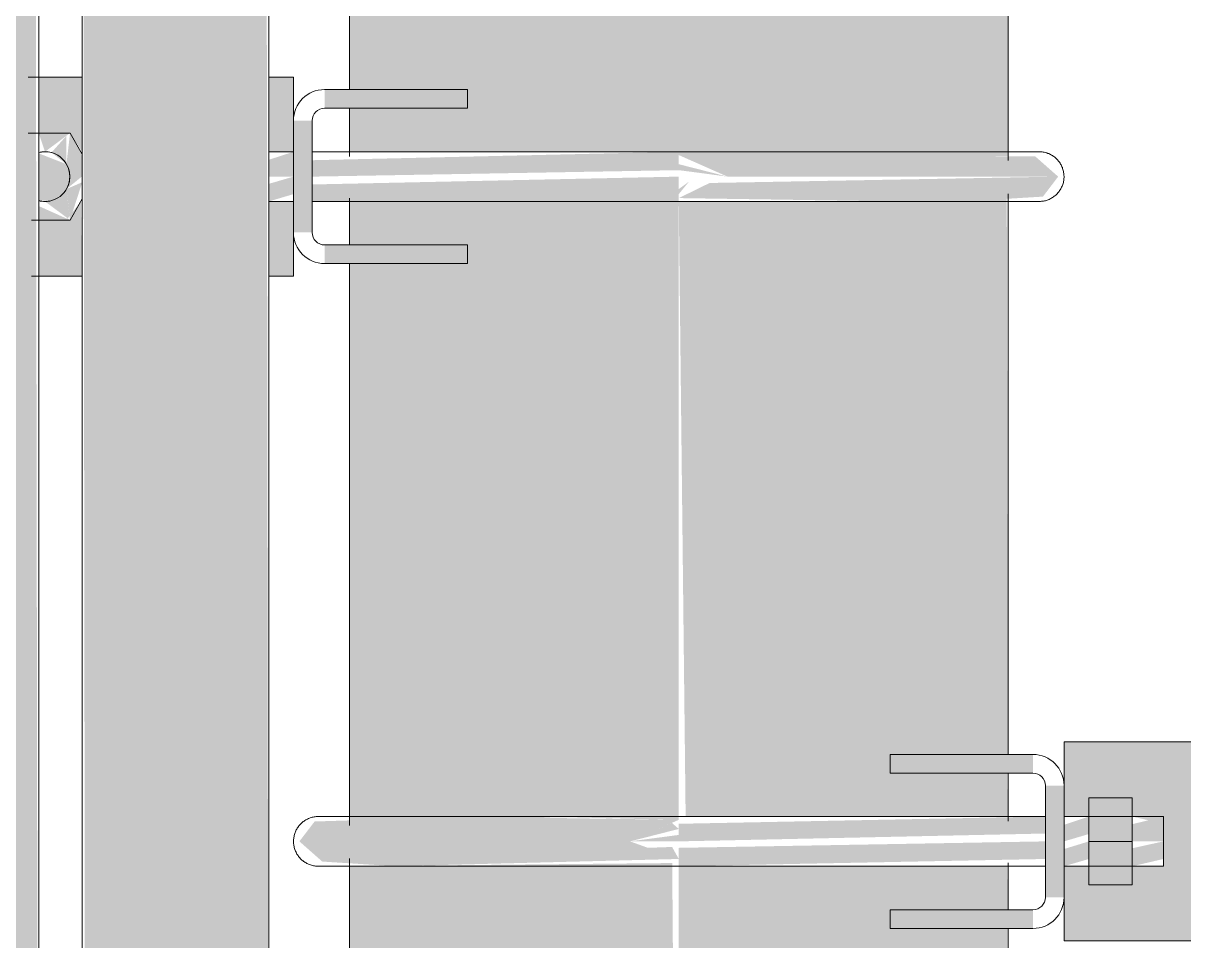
# Model space of a CAD drawing. Header units: inches. Extents: x -54880 to -186, y -132 to 853.
# Drawn here: x -15895.68 to -15884, y 128 to 137.23 of the extents above; entities that cross this region are included whole.
import ezdxf

# ---------------------------------------------------------------- set-up
doc = ezdxf.new("R2010")
doc.units = ezdxf.units.IN
doc.header["$MEASUREMENT"] = 0
doc.layers.add('A-WALL-PATT', color=111, linetype='Continuous', lineweight=9)
doc.layers.add('Q-SPCQ', color=91, linetype='Continuous', lineweight=9)

# ---------------------------------------------------------------- blocks, each defined once
blk = doc.blocks.new('Basketball_Backstop-Performance_Sports_Systems-3103-Ceiling_Hung - 27_-0_ to 27_-11 7_8_-652462-Section 1')
at = {"layer": 'Q-SPCQ'}
h = blk.add_hatch(color=256, dxfattribs=at)
h.paths.add_polyline_path([(22181.678, 116), (22181.658, 119.75), (22178.365, 119.75), (22178.365, 119.312), (22179.053, 119.312), (22179.053, 119.125), (22178.365, 119.125), (22178.365, 116), (22180.82, 116)], flags=0)
h.paths.add_polyline_path([(22179.336, 120.25), (22181.678, 120.25), (22181.612, 128.782), (22178.365, 128.75), (22178.365, 120.875), (22179.053, 120.875), (22179.053, 120.687), (22178.365, 120.687), (22178.365, 120.25), (22179.322, 120.25)], flags=0)
h.paths.add_polyline_path([(22181.678, 129.217), (22181.678, 135.437), (22178.365, 135.437), (22178.365, 135), (22179.053, 135), (22179.053, 134.812), (22178.365, 134.812), (22178.365, 129.205), (22179.336, 129.231), (22180.583, 129.242), (22181.609, 129.218)], flags=0)
h.paths.add_polyline_path([(22181.188, 129), (22181.678, 129.125), (22181.609, 129.186), (22181.334, 129.065)], flags=0)
h.paths.add_polyline_path([(22181.678, 128.823), (22181.611, 128.944), (22181.367, 128.935), (22181.611, 128.847)], flags=0)
h.paths.add_polyline_path([(22179.939, 135.937), (22181.678, 135.937), (22181.678, 152.543), (22180.969, 152.543), (22180.944, 152.633), (22180.944, 161.75), (22178.365, 161.75), (22178.447, 161.312), (22179.053, 161.312), (22179.053, 161.125), (22178.365, 161.125), (22178.365, 136.562), (22179.053, 136.562), (22179.053, 136.375), (22178.365, 136.375), (22178.365, 135.937), (22179.336, 135.937)], flags=0)
h.paths.add_polyline_path([(22178.809, 162.25), (22180.966, 162.25), (22181.678, 187.186), (22181.678, 224.783), (22178.365, 224.75), (22178.446, 162.875), (22179.053, 162.875), (22179.053, 162.687), (22178.365, 162.687), (22178.447, 162.25), (22178.717, 162.25)], flags=0)
h.paths.add_polyline_path([(22181.678, 225.217), (22181.678, 281.375), (22178.365, 281.375), (22178.404, 225.203), (22179.336, 225.231), (22180.583, 225.242), (22181.188, 225.228)], flags=0)
h.paths.add_polyline_path([(22181.188, 225), (22181.678, 225.125), (22181.678, 225.217), (22181.334, 225.065)], flags=0)
h.paths.add_polyline_path([(22181.678, 224.823), (22181.678, 224.935), (22181.534, 224.875)], flags=0)
h = blk.add_hatch(color=256, dxfattribs=at)
h.paths.add_polyline_path([(22181.678, 116), (22184.99, 116), (22184.988, 119.788), (22183.586, 119.752), (22181.678, 119.75), (22181.678, 118.645)], flags=0)
h.paths.add_polyline_path([(22181.678, 120.217), (22184.533, 120.195), (22184.99, 120.208), (22184.982, 128.125), (22184.303, 128.125), (22184.303, 128.312), (22184.99, 128.312), (22184.982, 128.75), (22181.678, 128.75), (22181.678, 120.241)], flags=0)
h.paths.add_polyline_path([(22182.168, 120), (22181.678, 120.125), (22181.699, 120.062), (22181.9, 120.035)], flags=0)
h.paths.add_polyline_path([(22181.678, 119.823), (22181.9, 119.965), (22181.678, 119.875)], flags=0)
h.paths.add_polyline_path([(22181.9, 129.25), (22184.99, 129.25), (22184.981, 129.687), (22184.303, 129.687), (22184.303, 129.875), (22184.99, 129.875), (22184.977, 135.474), (22183.586, 135.44), (22181.678, 135.437), (22181.747, 129.25)], flags=0)
h.paths.add_polyline_path([(22181.678, 135.904), (22184.483, 135.886), (22184.99, 135.895), (22184.959, 161.785), (22183.586, 161.752), (22182.727, 161.77), (22182.463, 152.543), (22181.678, 152.543), (22181.678, 135.929)], flags=0)
h.paths.add_polyline_path([(22182.168, 135.687), (22181.678, 135.812), (22181.678, 135.752), (22181.9, 135.723)], flags=0)
h.paths.add_polyline_path([(22181.678, 135.511), (22181.78, 135.636), (22181.678, 135.562)], flags=0)
h.paths.add_polyline_path([(22184.634, 162.187), (22184.99, 162.208), (22184.917, 224.125), (22184.508, 224.125), (22182.773, 162.242), (22184.601, 162.19)], flags=0)
h.paths.add_polyline_path([(22181.678, 187.186), (22182.751, 224.75), (22181.678, 224.75), (22181.678, 207.731)], flags=0)
h.paths.add_polyline_path([(22184.547, 224.312), (22184.99, 224.312), (22184.916, 224.75), (22184.526, 224.75), (22184.513, 224.312)], flags=0)
h.paths.add_polyline_path([(22184.877, 225.25), (22184.99, 225.25), (22184.915, 225.687), (22184.552, 225.687), (22184.547, 225.25), (22184.659, 225.25)], flags=0)
h.paths.add_polyline_path([(22182.535, 225.25), (22182.765, 225.25), (22184.24, 279.687), (22184.24, 280.937), (22183.812, 280.937), (22183.812, 281.375), (22181.678, 281.375), (22181.678, 225.25), (22182.244, 225.25)], flags=0)
h.paths.add_polyline_path([(22184.915, 225.875), (22184.99, 225.875), (22184.907, 238.104), (22184.636, 225.875), (22184.877, 225.875)], flags=0)
h = blk.add_hatch(color=256, dxfattribs=at)
h.paths.add_polyline_path([(22176.615, 123.063), (22176.615, 147.188), (22175.678, 147.188), (22175.71, 123.063), (22176.593, 123.063)], flags=0)
h.paths.add_polyline_path([(22175.71, 164.313), (22175.678, 164.313), (22175.682, 160.843)], flags=0)
h.paths.add_polyline_path([(22175.817, 160.188), (22176.615, 160.188), (22176.615, 164.313), (22175.71, 164.313), (22175.718, 160.188), (22175.803, 160.188)], flags=0)
h = blk.add_hatch(color=256, dxfattribs=at)
h.paths.add_polyline_path([(22176.638, 123.063), (22177.553, 123.063), (22177.521, 147.188), (22176.615, 147.188), (22176.615, 123.063)], flags=0)
h.paths.add_polyline_path([(22176.836, 160.188), (22177.553, 160.188), (22177.521, 164.313), (22176.615, 164.313), (22176.615, 160.188)], flags=0)
for points in [[(22174.638, 118.688), (22175.115, 118.688), (22175.115, 160.188), (22173.865, 160.188), (22173.865, 154.563), (22175.053, 154.563), (22175.053, 154.313), (22173.865, 154.313), (22173.865, 118.688)], [(22175.148, 118.688), (22175.24, 118.688), (22175.178, 160.188), (22175.115, 160.188), (22175.115, 118.688)], [(22175.368, 135.446), (22175.519, 135.562), (22175.519, 135.812), (22175.24, 135.921), (22175.24, 135.446)], [(22184.601, 135.687), (22185.494, 135.687), (22185.264, 135.89), (22181.678, 135.904), (22182.168, 135.687), (22184.169, 135.687)], [(22184.548, 135.438), (22185.341, 135.486), (22185.494, 135.687), (22181.988, 135.623), (22181.678, 135.471), (22183.785, 135.439)], [(22188.928, 128), (22188.928, 130), (22185.553, 130), (22185.553, 129.25), (22185.803, 129.25), (22185.803, 129.437), (22186.24, 129.437), (22186.24, 129.25), (22186.553, 129.177), (22186.553, 128.75), (22186.24, 128.75), (22186.24, 128.562), (22185.803, 128.562), (22185.803, 128.75), (22185.553, 128.75), (22185.553, 128), (22186.742, 128)], [(22186.24, 129), (22186.24, 129.437), (22185.803, 129.437), (22185.803, 129)], [(22178.807, 128.75), (22181.678, 128.823), (22181.188, 129), (22177.862, 129), (22178.092, 128.797), (22178.754, 128.755)], [(22186.24, 128.562), (22186.24, 129), (22185.803, 129), (22185.803, 128.562)]]:
    blk.add_hatch(color=256, dxfattribs=at).paths.add_polyline_path(points, flags=0)
h = blk.add_hatch(color=256, dxfattribs=at)
h.paths.add_polyline_path([(22175.519, 135.562), (22175.678, 135.691), (22175.678, 135.744), (22175.519, 135.812), (22175.519, 135.687)], flags=0)
h.paths.add_polyline_path([(22175.555, 135.25), (22175.519, 135.562), (22175.303, 135.437), (22175.519, 135.277)], flags=0)
h.paths.add_polyline_path([(22175.24, 134.687), (22175.678, 134.687), (22175.664, 135.437), (22175.519, 135.25), (22175.24, 135.25)], flags=0)
h.paths.add_polyline_path([(22177.803, 134.687), (22177.803, 135.437), (22177.553, 135.437), (22177.553, 134.687)], flags=0)
h.paths.add_polyline_path([(22175.555, 136.125), (22175.678, 135.937), (22175.678, 136.687), (22175.24, 136.687), (22175.24, 136.125), (22175.519, 136.125)], flags=0)
h.paths.add_polyline_path([(22175.519, 135.812), (22175.519, 136.098), (22175.368, 135.929)], flags=0)
h.paths.add_polyline_path([(22177.553, 135.937), (22177.803, 135.937), (22177.803, 136.687), (22177.553, 136.687), (22177.553, 136.125)], flags=0)
h = blk.add_hatch(color=256, dxfattribs=at)
h.paths.add_polyline_path([(22179.053, 134.812), (22179.053, 135), (22178.115, 135), (22178.115, 134.812)], flags=0)
h.paths.add_polyline_path([(22177.803, 135.125), (22177.99, 135.125), (22177.99, 136.25), (22177.803, 136.25)], flags=0)
h.paths.add_polyline_path([(22179.053, 136.375), (22179.053, 136.562), (22178.115, 136.562), (22178.115, 136.375)], flags=0)
h = blk.add_hatch(color=256, dxfattribs=at)
h.paths.add_polyline_path([(22175.24, 135.25), (22175.555, 135.25), (22175.24, 135.391)], flags=0)
h.paths.add_polyline_path([(22175.555, 135.25), (22175.678, 135.631), (22175.519, 135.562), (22175.533, 135.446)], flags=0)
h.paths.add_polyline_path([(22175.555, 136.125), (22175.24, 136.125), (22175.303, 135.937)], flags=0)
h.paths.add_polyline_path([(22175.678, 135.744), (22175.669, 135.929), (22175.555, 136.125), (22175.519, 135.812)], flags=0)
h = blk.add_hatch(color=256, dxfattribs=at)
h.paths.add_polyline_path([(22177.803, 135.687), (22177.803, 135.937), (22177.553, 135.856), (22177.553, 135.687)], flags=0)
h.paths.add_polyline_path([(22177.99, 135.687), (22181.678, 135.752), (22181.678, 135.937), (22177.99, 135.852), (22177.99, 135.736)], flags=0)
h = blk.add_hatch(color=256, dxfattribs=at)
h.paths.add_polyline_path([(22181.678, 135.437), (22181.678, 135.687), (22177.99, 135.608), (22177.99, 135.437)], flags=0)
h.paths.add_polyline_path([(22177.553, 135.437), (22177.803, 135.511), (22177.803, 135.687), (22177.553, 135.614), (22177.553, 135.445)], flags=0)
h = blk.add_hatch(color=256, dxfattribs=at)
h.paths.add_polyline_path([(22185.24, 128.125), (22185.24, 128.312), (22184.303, 128.312), (22184.303, 128.125)], flags=0)
h.paths.add_polyline_path([(22185.365, 128.437), (22185.553, 128.437), (22185.553, 129.562), (22185.365, 129.562)], flags=0)
h.paths.add_polyline_path([(22185.24, 129.687), (22185.24, 129.875), (22184.303, 129.875), (22184.303, 129.687)], flags=0)
h = blk.add_hatch(color=256, dxfattribs=at)
h.paths.add_polyline_path([(22181.678, 129), (22181.678, 129.065), (22181.188, 129)], flags=0)
h.paths.add_polyline_path([(22181.188, 129), (22181.678, 129.217), (22179.57, 129.248), (22178.015, 129.2), (22177.862, 129), (22180.583, 129)], flags=0)
h = blk.add_hatch(color=256, dxfattribs=at)
h.paths.add_polyline_path([(22181.678, 129), (22185.365, 129.079), (22185.365, 129.25), (22181.678, 129.177), (22181.678, 129.065)], flags=0)
h.paths.add_polyline_path([(22186.553, 129), (22186.553, 129.25), (22186.24, 129.173), (22186.24, 129)], flags=0)
h.paths.add_polyline_path([(22185.553, 129), (22185.803, 129.074), (22185.803, 129.25), (22185.553, 129.166), (22185.553, 129.051)], flags=0)
h = blk.add_hatch(color=256, dxfattribs=at)
h.paths.add_polyline_path([(22181.678, 128.75), (22185.365, 128.823), (22185.365, 129), (22181.678, 128.935), (22181.678, 128.759)], flags=0)
h.paths.add_polyline_path([(22185.553, 128.75), (22185.803, 128.823), (22185.803, 129), (22185.553, 128.923), (22185.553, 128.757)], flags=0)
h.paths.add_polyline_path([(22186.24, 128.75), (22186.553, 128.823), (22186.553, 129), (22186.24, 128.931), (22186.24, 128.758)], flags=0)
for p, q in [((22177.553, 118.813), (22177.553, 164.313)), ((22184.99, 135.849), (22184.99, 161.828)), ((22178.365, 161.125), (22178.365, 136.562)), ((22175.24, 123.063), (22175.24, 160.188)), ((22175.678, 147.188), (22175.678, 118.813)), ((22175.134, 136.687), (22175.678, 136.687)), ((22177.553, 136.687), (22177.803, 136.687)), ((22177.803, 136.687), (22177.803, 136.25)), ((22179.053, 136.562), (22178.115, 136.562)), ((22179.166, 136.562), (22179.045, 136.562)), ((22179.053, 136.562), (22179.553, 136.562)), ((22179.553, 136.562), (22179.437, 136.562)), ((22179.553, 136.375), (22179.553, 136.562)), ((22179.553, 136.375), (22179.553, 136.562)), ((22178.115, 136.375), (22179.053, 136.375)), ((22178.365, 136.375), (22178.365, 135.891)), ((22179.045, 136.375), (22179.166, 136.375)), ((22179.553, 136.375), (22179.053, 136.375)), ((22179.437, 136.375), (22179.553, 136.375)), ((22177.803, 136.25), (22177.803, 135.125)), ((22177.99, 135.125), (22177.99, 136.25)), ((22175.555, 136.125), (22175.134, 136.125)), ((22175.678, 135.913), (22175.555, 136.125)), ((22177.803, 135.937), (22177.553, 135.937)), ((22181.678, 135.937), (22177.99, 135.937)), ((22175.555, 135.25), (22175.678, 135.462)), ((22177.553, 135.437), (22177.803, 135.437)), ((22177.99, 135.437), (22181.678, 135.437)), ((22178.365, 135.471), (22178.365, 135)), ((22184.99, 129.875), (22184.99, 135.515)), ((22175.166, 135.25), (22175.555, 135.25)), ((22177.803, 135.125), (22177.803, 134.687)), ((22178.115, 135), (22179.053, 135)), ((22179.166, 135), (22179.045, 135)), ((22179.053, 135), (22179.553, 135)), ((22179.553, 135), (22179.437, 135)), ((22179.553, 134.812), (22179.553, 135)), ((22179.553, 134.812), (22179.553, 135)), ((22179.053, 134.812), (22178.115, 134.812)), ((22178.365, 134.812), (22178.365, 129.161)), ((22179.045, 134.812), (22179.166, 134.812)), ((22179.553, 134.812), (22179.053, 134.812)), ((22179.437, 134.812), (22179.553, 134.812)), ((22175.166, 134.687), (22175.678, 134.687)), ((22177.553, 134.687), (22177.803, 134.687)), ((22185.553, 129.562), (22185.553, 130)), ((22185.553, 130), (22188.928, 130)), ((22183.803, 129.875), (22183.803, 129.687)), ((22183.918, 129.875), (22183.803, 129.875)), ((22183.803, 129.875), (22184.303, 129.875)), ((22183.803, 129.875), (22183.803, 129.687)), ((22184.31, 129.875), (22184.189, 129.875)), ((22185.24, 129.875), (22184.303, 129.875)), ((22184.303, 129.687), (22183.803, 129.687)), ((22183.803, 129.687), (22183.918, 129.687)), ((22184.189, 129.687), (22184.31, 129.687)), ((22184.303, 129.687), (22185.24, 129.687)), ((22184.99, 129.204), (22184.99, 129.687)), ((22185.365, 129.562), (22185.365, 128.437)), ((22185.553, 128.437), (22185.553, 129.562)), ((22185.803, 129), (22185.803, 129.437)), ((22185.803, 129.437), (22186.24, 129.437)), ((22186.24, 129.437), (22186.24, 129)), ((22185.365, 129.25), (22181.678, 129.25)), ((22186.553, 129.25), (22185.553, 129.25)), ((22186.553, 129.25), (22186.553, 129)), ((22185.803, 128.562), (22185.803, 129)), ((22186.24, 129), (22185.803, 129)), ((22186.24, 129), (22186.24, 128.562)), ((22186.553, 129), (22186.553, 128.75)), ((22178.365, 128.828), (22178.365, 120.875)), ((22184.99, 128.312), (22184.99, 128.783)), ((22181.678, 128.75), (22185.365, 128.75)), ((22185.553, 128.75), (22186.553, 128.75)), ((22185.803, 128.562), (22186.24, 128.562)), ((22185.553, 128), (22185.553, 128.437)), ((22183.803, 128.312), (22183.803, 128.125)), ((22183.918, 128.312), (22183.803, 128.312)), ((22183.803, 128.312), (22184.303, 128.312)), ((22183.803, 128.312), (22183.803, 128.125)), ((22184.31, 128.312), (22184.189, 128.312)), ((22184.303, 128.312), (22185.24, 128.312)), ((22184.303, 128.125), (22183.803, 128.125)), ((22183.803, 128.125), (22183.918, 128.125)), ((22184.189, 128.125), (22184.31, 128.125)), ((22185.24, 128.125), (22184.303, 128.125)), ((22184.99, 120.161), (22184.99, 128.125)), ((22188.928, 128), (22185.553, 128))]:
    blk.add_line(p, q, dxfattribs=at)
at = {"layer": 'Q-SPCQ', "flags": 128}
for points in [[(22185.303, 135.937), (22185.3, 135.937), (22185.291, 135.937), (22185.277, 135.937), (22185.257, 135.937), (22185.231, 135.937), (22185.199, 135.937), (22185.162, 135.937), (22185.119, 135.937), (22185.07, 135.937), (22185.017, 135.937), (22184.958, 135.937), (22184.893, 135.937), (22184.824, 135.937), (22184.749, 135.937), (22184.67, 135.937), (22184.585, 135.937), (22184.497, 135.937), (22184.403, 135.937), (22184.305, 135.937), (22184.203, 135.937), (22184.097, 135.937), (22183.987, 135.937), (22183.874, 135.937), (22183.757, 135.937), (22183.636, 135.937), (22183.513, 135.937), (22183.386, 135.937), (22183.257, 135.937), (22183.125, 135.937), (22182.991, 135.937), (22182.855, 135.937), (22182.717, 135.937), (22182.577, 135.937), (22182.436, 135.937), (22182.294, 135.937), (22182.151, 135.937), (22182.006, 135.937), (22181.862, 135.937), (22181.717, 135.937), (22181.678, 135.937)], [(22185.001, 135.937), (22185.056, 135.937), (22185.106, 135.937), (22185.151, 135.937), (22185.189, 135.937), (22185.223, 135.937), (22185.25, 135.937), (22185.272, 135.937), (22185.288, 135.937), (22185.298, 135.937), (22185.303, 135.937), (22185.303, 135.937)], [(22185.303, 135.937), (22185.313, 135.937), (22185.323, 135.937), (22185.333, 135.936), (22185.343, 135.934), (22185.352, 135.933), (22185.362, 135.93), (22185.372, 135.928), (22185.381, 135.925), (22185.391, 135.921), (22185.4, 135.918), (22185.409, 135.914), (22185.418, 135.909), (22185.427, 135.904), (22185.436, 135.899), (22185.444, 135.894), (22185.452, 135.888), (22185.46, 135.882), (22185.468, 135.875), (22185.475, 135.869), (22185.482, 135.862), (22185.489, 135.854), (22185.495, 135.847), (22185.502, 135.839), (22185.508, 135.831), (22185.513, 135.823), (22185.518, 135.814), (22185.523, 135.805), (22185.528, 135.796), (22185.532, 135.787), (22185.536, 135.778), (22185.539, 135.769), (22185.542, 135.759), (22185.545, 135.75), (22185.547, 135.74), (22185.549, 135.73), (22185.551, 135.72), (22185.552, 135.71), (22185.552, 135.7), (22185.553, 135.69), (22185.553, 135.687)], [(22185.553, 135.687), (22185.553, 135.678), (22185.552, 135.668), (22185.551, 135.658), (22185.55, 135.648), (22185.548, 135.638), (22185.546, 135.628), (22185.543, 135.618), (22185.54, 135.609), (22185.537, 135.599), (22185.533, 135.59), (22185.529, 135.581), (22185.525, 135.572), (22185.52, 135.563), (22185.515, 135.555), (22185.509, 135.546), (22185.503, 135.538), (22185.497, 135.53), (22185.491, 135.523), (22185.484, 135.515), (22185.477, 135.508), (22185.47, 135.501), (22185.462, 135.495), (22185.454, 135.489), (22185.446, 135.483), (22185.438, 135.477), (22185.429, 135.472), (22185.421, 135.467), (22185.412, 135.462), (22185.403, 135.458), (22185.393, 135.454), (22185.384, 135.451), (22185.374, 135.448), (22185.365, 135.445), (22185.355, 135.443), (22185.345, 135.441), (22185.335, 135.44), (22185.325, 135.439), (22185.316, 135.438), (22185.306, 135.438), (22185.303, 135.437)], [(22181.678, 135.437), (22181.823, 135.437), (22181.968, 135.437), (22182.112, 135.437), (22182.255, 135.437), (22182.398, 135.437), (22182.539, 135.437), (22182.68, 135.437), (22182.818, 135.437), (22182.955, 135.437), (22183.089, 135.437), (22183.222, 135.437), (22183.352, 135.437), (22183.479, 135.437), (22183.603, 135.437), (22183.725, 135.437), (22183.843, 135.437), (22183.957, 135.437), (22184.068, 135.437), (22184.175, 135.437), (22184.278, 135.437), (22184.377, 135.437), (22184.472, 135.437), (22184.562, 135.437), (22184.647, 135.437), (22184.728, 135.437), (22184.804, 135.437), (22184.875, 135.437), (22184.941, 135.437), (22185.001, 135.437), (22185.056, 135.437), (22185.106, 135.437), (22185.151, 135.437), (22185.189, 135.437), (22185.223, 135.437), (22185.25, 135.437), (22185.272, 135.437), (22185.288, 135.437), (22185.298, 135.437), (22185.303, 135.437), (22185.303, 135.437)], [(22185.303, 135.437), (22185.3, 135.437), (22185.291, 135.437), (22185.277, 135.437), (22185.257, 135.437), (22185.231, 135.437), (22185.199, 135.437), (22185.162, 135.437), (22185.119, 135.437), (22185.07, 135.437), (22185.017, 135.437)], [(22177.803, 129), (22177.803, 129.01), (22177.804, 129.02), (22177.805, 129.03), (22177.806, 129.04), (22177.808, 129.05), (22177.81, 129.059), (22177.813, 129.069), (22177.816, 129.079), (22177.819, 129.088), (22177.823, 129.097), (22177.827, 129.106), (22177.831, 129.115), (22177.836, 129.124), (22177.841, 129.133), (22177.846, 129.141), (22177.852, 129.149), (22177.858, 129.157), (22177.865, 129.165), (22177.872, 129.172), (22177.879, 129.179), (22177.886, 129.186), (22177.894, 129.193), (22177.901, 129.199), (22177.909, 129.205), (22177.918, 129.21), (22177.926, 129.216), (22177.935, 129.22), (22177.944, 129.225), (22177.953, 129.229), (22177.962, 129.233), (22177.972, 129.236), (22177.981, 129.24), (22177.991, 129.242), (22178.001, 129.244), (22178.01, 129.246), (22178.02, 129.248), (22178.03, 129.249), (22178.04, 129.25), (22178.05, 129.25), (22178.053, 129.25)], [(22181.678, 129.25), (22181.533, 129.25), (22181.388, 129.25), (22181.244, 129.25), (22181.1, 129.25), (22180.958, 129.25), (22180.816, 129.25), (22180.676, 129.25), (22180.538, 129.25), (22180.401, 129.25), (22180.266, 129.25), (22180.134, 129.25), (22180.004, 129.25), (22179.877, 129.25), (22179.752, 129.25), (22179.631, 129.25), (22179.513, 129.25), (22179.398, 129.25), (22179.288, 129.25), (22179.18, 129.25), (22179.077, 129.25), (22178.978, 129.25), (22178.884, 129.25), (22178.794, 129.25), (22178.708, 129.25), (22178.627, 129.25), (22178.552, 129.25), (22178.481, 129.25), (22178.415, 129.25), (22178.354, 129.25), (22178.299, 129.25), (22178.249, 129.25), (22178.205, 129.25), (22178.166, 129.25), (22178.133, 129.25), (22178.106, 129.25), (22178.084, 129.25), (22178.068, 129.25), (22178.057, 129.25), (22178.053, 129.25), (22178.053, 129.25)], [(22178.053, 129.25), (22178.056, 129.25), (22178.064, 129.25), (22178.079, 129.25), (22178.099, 129.25), (22178.125, 129.25), (22178.157, 129.25), (22178.194, 129.25), (22178.237, 129.25), (22178.285, 129.25), (22178.339, 129.25)], [(22178.053, 128.75), (22178.043, 128.75), (22178.033, 128.751), (22178.023, 128.752), (22178.013, 128.753), (22178.003, 128.755), (22177.993, 128.757), (22177.984, 128.76), (22177.974, 128.763), (22177.965, 128.766), (22177.955, 128.77), (22177.946, 128.774), (22177.937, 128.778), (22177.929, 128.783), (22177.92, 128.788), (22177.912, 128.794), (22177.904, 128.799), (22177.896, 128.806), (22177.888, 128.812), (22177.881, 128.819), (22177.873, 128.826), (22177.867, 128.833), (22177.86, 128.841), (22177.854, 128.849), (22177.848, 128.857), (22177.842, 128.865), (22177.837, 128.873), (22177.832, 128.882), (22177.828, 128.891), (22177.824, 128.9), (22177.82, 128.909), (22177.816, 128.919), (22177.813, 128.928), (22177.811, 128.938), (22177.808, 128.948), (22177.806, 128.958), (22177.805, 128.967), (22177.804, 128.977), (22177.803, 128.987), (22177.803, 128.997), (22177.803, 129)], [(22178.354, 128.75), (22178.299, 128.75), (22178.249, 128.75), (22178.205, 128.75), (22178.166, 128.75), (22178.133, 128.75), (22178.106, 128.75), (22178.084, 128.75), (22178.068, 128.75), (22178.057, 128.75), (22178.053, 128.75), (22178.053, 128.75)], [(22178.053, 128.75), (22178.056, 128.75), (22178.064, 128.75), (22178.079, 128.75), (22178.099, 128.75), (22178.125, 128.75), (22178.157, 128.75), (22178.194, 128.75), (22178.237, 128.75), (22178.285, 128.75), (22178.339, 128.75), (22178.398, 128.75), (22178.462, 128.75), (22178.532, 128.75), (22178.607, 128.75), (22178.686, 128.75), (22178.77, 128.75), (22178.859, 128.75), (22178.953, 128.75), (22179.05, 128.75), (22179.152, 128.75), (22179.258, 128.75), (22179.368, 128.75), (22179.482, 128.75), (22179.599, 128.75), (22179.719, 128.75), (22179.843, 128.75), (22179.969, 128.75), (22180.098, 128.75), (22180.23, 128.75), (22180.364, 128.75), (22180.5, 128.75), (22180.638, 128.75), (22180.778, 128.75), (22180.919, 128.75), (22181.062, 128.75), (22181.205, 128.75), (22181.349, 128.75), (22181.494, 128.75), (22181.639, 128.75), (22181.678, 128.75)]]:
    blk.add_lwpolyline(points, dxfattribs=at)
at = {"layer": 'Q-SPCQ'}
for centre, radius, start, end in [((22178.115, 136.25), 0.313, 90, 180), ((22178.115, 136.25), 0.125, 90, 180), ((22175.303, 135.687), 0.25, 0, 105), ((22175.303, 135.687), 0.25, 75, 105), ((22175.303, 135.687), 0.25, 0, 30), ((22175.303, 135.687), 0.25, 255, 0), ((22175.303, 135.687), 0.25, 330, 0), ((22175.303, 135.687), 0.25, 255, 285), ((22178.115, 135.125), 0.313, 180, 270), ((22178.115, 135.125), 0.125, 180, 270), ((22185.24, 129.562), 0.313, 0, 90), ((22185.24, 129.562), 0.125, 0, 90), ((22185.24, 128.437), 0.313, 270, 0), ((22185.24, 128.437), 0.125, 270, 0)]:
    blk.add_arc(centre, radius, start, end, dxfattribs=at)

msp = doc.modelspace()

# ---------------------------------------------------------------- hatches: boundary and pattern name
at = {"layer": 'A-WALL-PATT'}
h = msp.add_hatch(dxfattribs=at)
h.set_pattern_fill('FP_21', color=256, style=0, pattern_type=2)
h.set_pattern_definition([(90, (22015.06, -723.5), (-193, -193), [48, -145]), (180, (22015.06, -723.5), (-2e-14, -193), [96.25, -96.75]), (270, (21918.81, -675.5), (-193, -193), [48, -145]), (180, (22015.06, -675.5), (-2e-14, -193), [96.25, -96.75]), (270, (21918.56, -675.5), (-193, -193), [48, -145]), (180, (21918.56, -675.5), (-2e-14, -193), [96.25, -96.75]), (90, (21822.31, -723.5), (-193, -193), [48, -145]), (180, (21918.56, -723.5), (-2e-14, -193), [96.25, -96.75]), (90, (21967.06, -675.25), (-193, -193), [48, -145]), (180, (22015.31, -675.25), (-2e-14, -193), [48.25, -144.75]), (180, (22015.31, -627.25), (-2e-14, -193), [48.25, -144.75]), (90, (21870.56, -675.25), (-193, -193), [48, -145]), (180, (21966.81, -675.25), (-2e-14, -193), [96.25, -96.75]), (270, (21966.81, -627.25), (-193, -193), [48, -145]), (180, (21966.81, -627.25), (-2e-14, -193), [96.25, -96.75]), (180, (21870.31, -675.25), (-2e-14, -193), [48, -145]), (270, (21870.31, -627.25), (-193, -193), [48, -145]), (180, (21870.31, -627.25), (-2e-14, -193), [48, -145]), (90, (22015.06, -627), (-193, -193), [48, -145]), (180, (22015.06, -627), (-2e-14, -193), [96.25, -96.75]), (270, (21918.81, -579), (-193, -193), [48, -145]), (180, (22015.06, -579), (-2e-14, -193), [96.25, -96.75]), (270, (21918.56, -579), (-193, -193), [48, -145]), (180, (21918.56, -579), (-2e-14, -193), [96.25, -96.75]), (270, (21822.31, -579), (-193, -193), [48, -145]), (180, (21918.56, -627), (-2e-14, -193), [96.25, -96.75]), (90, (21967.06, -578.75), (-193, -193), [48, -145]), (180, (22015.31, -578.75), (-2e-14, -193), [48.25, -144.75]), (180, (22015.31, -530.75), (-2e-14, -193), [48.25, -144.75]), (90, (21870.56, -578.75), (-193, -193), [48, -145]), (180, (21966.81, -578.75), (-2e-14, -193), [96.25, -96.75]), (270, (21966.81, -530.75), (-193, -193), [48, -145]), (180, (21966.81, -530.75), (-2e-14, -193), [96.25, -96.75]), (180, (21870.31, -578.75), (-2e-14, -193), [48, -145]), (270, (21870.31, -530.75), (-193, -193), [48, -145]), (180, (21870.31, -530.75), (-2e-14, -193), [48, -145])])
h.paths.add_polyline_path([(-16915.45888, 0), (-16689.70888, 0), (-16689.70888, 145), (-16814.70888, 145), (-16814.70888, 120.3125), (-16790.15703, 120.2579), (-16789.95888, 120), (-16790.27138, 119.70517), (-16790.50486, 119.58102), (-16792.35743, 116.40982), (-16793.32598, 114.94867), (-16794.61434, 113.2525), (-16795.22854, 109.56294), (-16795.52186, 107.31551), (-16795.66713, 104.50342), (-16795.70633, 101.3125), (-16803.52311, 101.3125), (-16803.54202, 106.0075), (-16803.82359, 108.85577), (-16804.6315, 113.29426), (-16805.0839, 113.99902), (-16806.43604, 115.83093), (-16808.06348, 118.5054), (-16808.78782, 119.69133), (-16809.01072, 119.7421), (-16809.15047, 119.8125), (-16809.45888, 119.8125), (-16809.45888, 117.8125), (-16812.95888, 114.3125), (-16814.70888, 114.3125), (-16814.70888, 114), (-16817.20888, 114), (-16817.20888, 117.35334), (-16820.14638, 118.6875), (-16821.89638, 118.6875), (-16821.89638, 118.8125), (-16824.45888, 118.8125), (-16824.45888, 119.4375), (-16824.64638, 119.4375), (-16824.64638, 119.75), (-16825.02138, 119.75), (-16825.02138, 119.3125), (-16824.77138, 119.3125), (-16824.77138, 119.125), (-16825.02138, 119.125), (-16825.02138, 116), (-16831.64638, 116), (-16831.71793, 119.79377), (-16831.99702, 119.799), (-16832.15001, 120), (-16831.91986, 120.20226), (-16831.64638, 120.24957), (-16831.64638, 128.125), (-16831.89638, 128.125), (-16831.89638, 128.3125), (-16831.64638, 128.3125), (-16831.64638, 128.75), (-16832.02138, 128.75), (-16832.02138, 128.4375), (-16832.20888, 128.4375), (-16832.20888, 128), (-16835.64638, 128.02213), (-16835.64638, 130.75), (-16835.77138, 130.75), (-16835.85403, 135.625), (-16837.8406, 135.61828), (-16838.28655, 135.45974), (-16843.25634, 145), (-16910.42954, 145), (-16915.45888, 117.8622), (-16915.45888, 20.18088)], flags=0)
h.paths.add_polyline_path([(-15850.33388, 0), (-15850.33388, 145), (-15874.16141, 145), (-15879.18976, 135.41647), (-15879.77768, 135.625), (-15881.64638, 135.625), (-15881.68258, 130.75), (-15881.77138, 130.75), (-15881.83388, 128), (-15885.20888, 128.02213), (-15885.20888, 128.4375), (-15885.39638, 128.4375), (-15885.39638, 128.75), (-15885.77138, 128.75), (-15885.77138, 128.3125), (-15885.52138, 128.3125), (-15885.52138, 128.125), (-15885.77138, 128.125), (-15885.69982, 120.20797), (-15885.36865, 120.13198), (-15885.26775, 120), (-15885.49789, 119.79715), (-15885.77138, 119.75043), (-15885.77138, 116), (-15892.39638, 116), (-15892.39638, 119.125), (-15892.64638, 119.125), (-15892.64638, 119.3125), (-15892.39638, 119.3125), (-15892.39638, 119.75), (-15892.77138, 119.75), (-15892.77138, 119.4375), (-15892.95888, 119.4375), (-15892.95888, 118.8125), (-15895.52138, 118.8125), (-15895.58388, 118.6875), (-15897.36576, 118.64463), (-15900.20888, 117.35334), (-15900.20888, 114), (-15902.70888, 114), (-15902.70888, 114.3125), (-15904.54726, 114.3125), (-15907.95888, 117.8125), (-15907.95888, 119.8125), (-15908.59097, 119.72554), (-15908.7303, 119.62508), (-15910.60743, 116.40982), (-15911.75282, 114.72708), (-15912.78625, 113.29426), (-15912.94134, 112.84879), (-15913.77186, 107.31551), (-15913.91715, 104.50724), (-15913.95633, 101.3125), (-15921.77311, 101.3125), (-15921.79202, 106.0075), (-15922.07359, 108.85577), (-15922.85965, 113.32263), (-15923.29947, 113.95588), (-15924.51754, 115.57032), (-15926.31348, 118.5054), (-15926.99523, 119.70352), (-15927.26072, 119.7421), (-15927.45888, 120), (-15927.14638, 120.26819), (-15925.80232, 120.31237), (-15923.44528, 120.28809), (-15920.32331, 120.29688), (-15917.83388, 120.30185), (-15913.54064, 120.30556), (-15902.70888, 120.3125), (-15902.70888, 145), (-15957.95888, 145), (-15957.95888, 0), (-15888.86126, 0)], flags=0)
h.paths.add_polyline_path([(-16681.70888, 0), (-16448.45888, 0), (-16448.45888, 145), (-16681.70888, 145), (-16681.70888, 20.18088)], flags=0)
h.paths.add_polyline_path([(-15965.95888, 0), (-15965.95888, 145), (-16199.20888, 145), (-16199.20888, 0), (-15966.32876, 0)], flags=0)
h.paths.add_polyline_path([(-16207.20888, 0), (-16207.20888, 145), (-16322.70374, 145), (-16322.70374, 114), (-16353.20837, 113.95588), (-16353.72132, 113.10647), (-16353.87218, 112.50113), (-16354.54134, 108.23884), (-16354.76269, 104.38546), (-16354.77794, 101.3125), (-16362.70374, 101.3125), (-16362.6411, 105.33002), (-16362.96816, 109.26713), (-16363.7631, 113.30498), (-16364.27626, 114), (-16394.70374, 114), (-16394.70374, 145), (-16440.45888, 145), (-16440.45888, 0), (-16276.19876, 0)], flags=0)
h.paths.add_polyline_path([(-16825.02138, 120.25), (-16824.64638, 120.25), (-16824.64638, 120.5625), (-16824.45888, 120.5625), (-16824.45888, 122.5625), (-16824.3287, 122.63403), (-16824.21921, 123.0625), (-16824.20888, 123.0625), (-16824.20888, 134.6875), (-16824.45888, 134.6875), (-16824.45888, 135.125), (-16824.64638, 135.125), (-16824.64638, 135.4375), (-16825.02138, 135.4375), (-16825.02138, 135), (-16824.77138, 135), (-16824.77138, 134.8125), (-16825.02138, 134.8125), (-16824.94982, 129.20797), (-16824.61865, 129.13198), (-16824.51775, 129), (-16824.74789, 128.79715), (-16825.02138, 128.75043), (-16825.02138, 120.875), (-16824.77138, 120.875), (-16824.77138, 120.6875), (-16825.02138, 120.6875), (-16825.02138, 120.5625)], flags=0)
h.paths.add_polyline_path([(-15892.39638, 120.25), (-15892.39638, 120.6875), (-15892.64638, 120.6875), (-15892.64638, 120.875), (-15892.39638, 120.875), (-15892.46793, 128.79377), (-15892.74702, 128.799), (-15892.90001, 129), (-15892.66986, 129.20226), (-15892.39638, 129.24957), (-15892.39638, 134.8125), (-15892.64638, 134.8125), (-15892.64638, 135), (-15892.39638, 135), (-15892.39638, 135.4375), (-15892.77138, 135.4375), (-15892.77138, 135.125), (-15892.95888, 135.125), (-15892.95888, 134.6875), (-15893.20888, 134.6875), (-15893.14638, 123.0625), (-15893.12008, 123.0625), (-15893.08388, 122.5625), (-15892.95888, 122.5625), (-15892.95888, 120.5625), (-15892.77138, 120.5625), (-15892.77138, 120.25)], flags=0)
h.paths.add_polyline_path([(-16817.20888, 120.38443), (-16817.20888, 122), (-16816.95888, 122), (-16816.95888, 142.63215), (-16820.39638, 137.70756), (-16820.39638, 121.6875), (-16820.07792, 121.6875), (-16818.47126, 120.95778)], flags=0)
h.paths.add_polyline_path([(-15900.20888, 120.38443), (-15897.27138, 121.6875), (-15897.02138, 121.71859), (-15897.02138, 137.70756), (-15900.45888, 142.63215), (-15900.45888, 122), (-15900.20888, 122), (-15900.20888, 121.71859)], flags=0)
h.paths.add_polyline_path([(-16822.20888, 122.6875), (-16822.20537, 123.0625), (-16821.89638, 123.0625), (-16821.95888, 134.6875), (-16822.33388, 134.6875), (-16822.27138, 123.0625), (-16822.24508, 123.0625)], flags=0)
h.paths.add_polyline_path([(-15895.20888, 122.6875), (-15895.1123, 123.0625), (-15895.08388, 123.0625), (-15895.08388, 134.6875), (-15895.52138, 134.6875), (-15895.52138, 123.0625), (-15895.20888, 123.0625)], flags=0)
h.paths.add_polyline_path([(-16831.64638, 129.25), (-16831.64638, 129.6875), (-16831.89638, 129.6875), (-16831.89638, 129.875), (-16831.64638, 129.875), (-16831.71793, 135.48127), (-16831.99702, 135.4865), (-16832.15001, 135.6875), (-16831.91986, 135.88976), (-16831.64638, 135.93707), (-16831.64638, 145), (-16833.77138, 145), (-16833.74844, 137.75), (-16833.64638, 137.75), (-16833.68258, 130.75), (-16833.77138, 130.75), (-16833.68646, 130), (-16832.20888, 130), (-16832.20888, 129.5625), (-16832.02138, 129.5625), (-16832.02138, 129.25)], flags=0)
h.paths.add_polyline_path([(-15885.39638, 129.25), (-15885.39638, 129.5625), (-15885.20888, 129.5625), (-15885.20888, 130), (-15883.64638, 130), (-15883.64638, 130.75), (-15883.77138, 130.75), (-15883.73517, 137.75), (-15883.64638, 137.75), (-15883.64638, 145), (-15885.77138, 145), (-15885.69982, 135.89547), (-15885.36865, 135.81948), (-15885.26775, 135.6875), (-15885.49789, 135.48465), (-15885.77138, 135.43793), (-15885.77138, 129.875), (-15885.52138, 129.875), (-15885.52138, 129.6875), (-15885.77138, 129.6875), (-15885.77138, 129.25)], flags=0)
h.paths.add_polyline_path([(-16825.02138, 135.9375), (-16824.64638, 135.9375), (-16824.64638, 136.25), (-16824.45888, 136.25), (-16824.45888, 136.6875), (-16824.20888, 136.6875), (-16824.20888, 145), (-16825.02138, 145), (-16825.02138, 136.5625), (-16824.77138, 136.5625), (-16824.77138, 136.375), (-16825.02138, 136.375), (-16825.02138, 136.25)], flags=0)
h.paths.add_polyline_path([(-15892.77138, 135.9375), (-15892.39638, 135.9375), (-15892.39638, 136.375), (-15892.64638, 136.375), (-15892.64638, 136.5625), (-15892.39638, 136.5625), (-15892.39638, 145), (-15893.20888, 145), (-15893.20888, 136.6875), (-15892.95888, 136.6875), (-15892.95888, 136.25), (-15892.77138, 136.25)], flags=0)
h.paths.add_polyline_path([(-16822.33388, 136.6875), (-16821.89638, 136.6875), (-16821.89638, 145), (-16822.33388, 145), (-16822.33388, 137.39963)], flags=0)
h.paths.add_polyline_path([(-15895.51012, 136.6875), (-15895.08388, 136.6875), (-15895.08388, 145), (-15895.52138, 145), (-15895.52138, 136.6875)], flags=0)
h.paths.add_polyline_path([(-16836.77174, 137.375), (-16835.77138, 137.39963), (-16835.73517, 137.75), (-16835.64638, 137.75), (-16835.64638, 145), (-16841.14219, 145), (-16837.17011, 137.375), (-16836.83488, 137.375)], flags=0)
h.paths.add_polyline_path([(-15880.71293, 137.375), (-15880.20807, 137.45096), (-15876.27556, 145), (-15881.77138, 145), (-15881.77138, 137.75), (-15881.64638, 137.75), (-15881.56372, 137.375), (-15880.79599, 137.375)], flags=0)
h.paths.add_polyline_path([(-16820.39638, 138.14434), (-16816.95888, 143.06892), (-16816.95888, 145), (-16820.39638, 145), (-16820.39638, 142.08838)], flags=0)
h.paths.add_polyline_path([(-15897.02138, 138.14434), (-15897.02138, 145), (-15900.45888, 145), (-15900.45888, 143.06892), (-15898.54469, 140.32665)], flags=0)

# ---------------------------------------------------------------- block references
at = {"layer": 'Q-SPCQ'}
msp.add_blockref('Basketball_Backstop-Performance_Sports_Systems-3103-Ceiling_Hung - 27_-0_ to 27_-11 7_8_-652462-Section 1', (-38070.76169, 0), dxfattribs=at)

doc.saveas('drawing.dxf')
